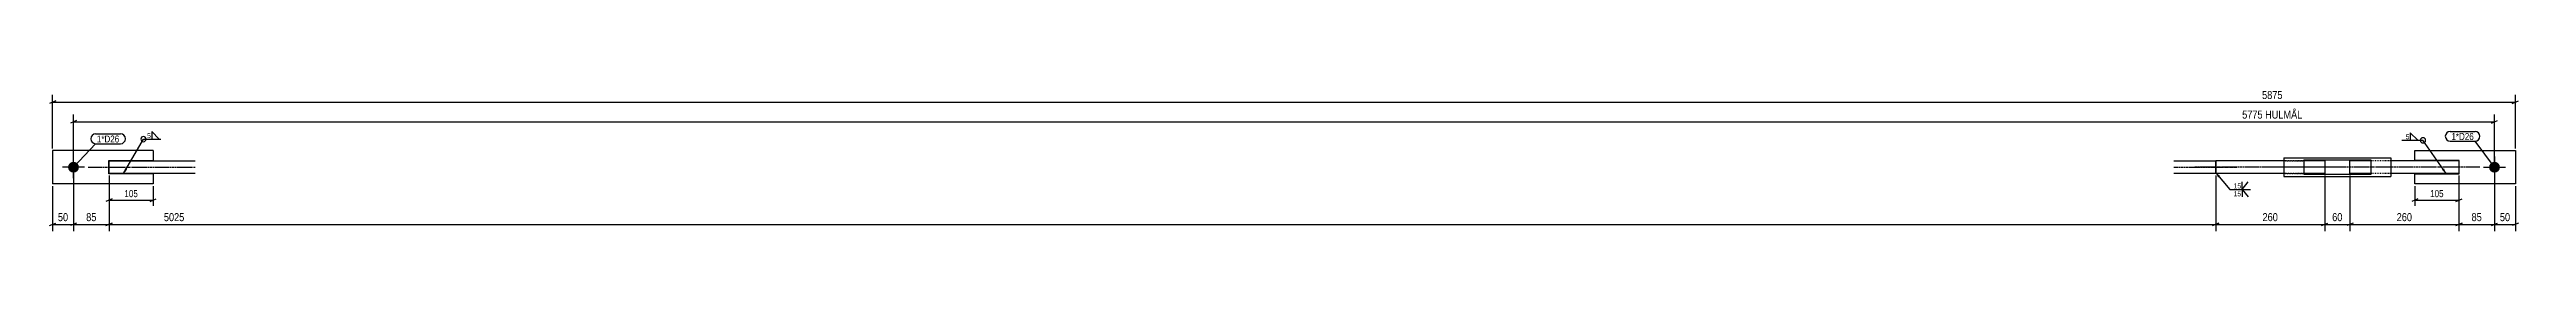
# Model space of a CAD drawing. Header units: millimetres. Extents: x 12 to 18066, y -28 to 352.
# Drawn here: x 12 to 5902, y 12 to 352 of the extents above; entities that cross this region are included whole.
import ezdxf

# ---------------------------------------------------------------- set-up
doc = ezdxf.new("R2010")
doc.units = ezdxf.units.MM
doc.linetypes.add('DXK_LINE_DOT2', pattern=[3.9198, 1.9599, -1.9599])
doc.linetypes.add('DXK_LINE_DOT3', pattern=[5.9187, 2.979, -0.9799, 0.9799, -0.9799])
for name, color, linetype in [('MÅLSÆTNING', 7, 'Continuous'), ('STÅL', 7, 'Continuous'), ('TEKST', 7, 'Continuous')]:
    doc.layers.add(name, color=color, linetype=linetype)
doc.styles.add('Arial Narrow', font='ARIALN.TTF', dxfattribs={"height": 0.2})

msp = doc.modelspace()

# ---------------------------------------------------------------- hatches: boundary and pattern name
at = {"layer": 'STÅL', "linetype": 'Continuous'}
for points in [[(69.5, 151.7, -1), (69.5, 177.7, -1)], [(5844.1, 177.7, -1), (5844.1, 151.7, -1)]]:
    msp.add_hatch(color=96, dxfattribs=at).paths.add_polyline_path(points)
at = {"layer": 'TEKST', "linetype": 'Continuous'}
for points in [[(197.9, 159), (189, 149.7), (192.5, 162.1)], [(5184.8, 140.1), (5179.1, 151.7), (5189.5, 144.1)], [(5723.9, 161.7), (5728.4, 149.7), (5718.7, 158.2)]]:
    msp.add_hatch(color=3, dxfattribs=at).paths.add_polyline_path(points)

# ---------------------------------------------------------------- linework, layer by layer
at = {"layer": 'MÅLSÆTNING', "color": 7, "linetype": 'Continuous'}
for p, q in [((27, 323.3), (12, 317.3)), ((19.5, 209.7), (19.5, 338)), ((5886.6, 317.3), (5901.6, 323.3)), ((5894.1, 209.7), (5894.1, 338)), ((77, 276.3), (62, 270.3)), ((69.5, 169.7), (69.5, 291.1)), ((69.5, 273.3), (5844.1, 273.3)), ((5836.6, 270.3), (5851.6, 276.3)), ((5844.1, 169.7), (5844.1, 291.1)), ((19.5, 119.7), (19.5, 12)), ((69.5, 159.7), (69.5, 12)), ((154.5, 144.7), (154.5, 12)), ((5179.1, 144.7), (5179.1, 12)), ((5179.1, 144.7), (5179.1, 12)), ((5439.1, 144.7), (5439.1, 12)), ((5439.1, 144.7), (5439.1, 12)), ((5499.1, 144.7), (5499.1, 12)), ((5499.1, 144.7), (5499.1, 12)), ((5759.1, 144.7), (5759.1, 12)), ((5759.1, 144.7), (5759.1, 12)), ((5844.1, 159.7), (5844.1, 12)), ((5894.1, 119.7), (5894.1, 12)), ((12, 25), (27, 31)), ((77, 31), (62, 25)), ((69.5, 28), (154.5, 28)), ((147, 25), (162, 31)), ((5186.6, 31), (5171.6, 25)), ((5171.6, 25), (5186.6, 31)), ((5179.1, 28), (5439.1, 28)), ((5431.6, 25), (5446.6, 31)), ((5431.6, 25), (5446.6, 31)), ((5439.1, 28), (5499.1, 28)), ((5506.6, 31), (5491.6, 25)), ((5506.6, 31), (5491.6, 25)), ((5499.1, 28), (5759.1, 28)), ((5751.6, 25), (5766.6, 31)), ((5766.6, 31), (5751.6, 25)), ((5836.6, 25), (5851.6, 31)), ((5844.1, 28), (5894.1, 28)), ((5901.6, 31), (5886.6, 25))]:
    msp.add_line(p, q, dxfattribs=at)
at = {"layer": 'STÅL', "color": 2, "linetype": 'Continuous'}
for p, q in [((19.5, 204.7), (19.5, 124.7)), ((259.5, 204.7), (19.5, 204.7)), ((153.5, 148.7), (153.5, 180.7)), ((153.5, 180.7), (259.5, 180.7)), ((154.5, 179.7), (359.5, 179.7)), ((154.5, 151.7), (154.5, 179.7)), ((259.5, 204.7), (259.5, 180.7)), ((5079.1, 179.7), (5179.1, 179.7)), ((5341.6, 179.7), (5179.1, 179.7)), ((5179.1, 149.7), (5179.1, 179.7)), ((5179.1, 179.7), (5179.1, 177.7)), ((5179.1, 177.7), (5179.1, 149.7)), ((5341.6, 187.2), (5596.6, 187.2)), ((5341.6, 187.2), (5341.6, 142.2)), ((5389.1, 182.2), (5389.1, 147.2)), ((5389.1, 182.2), (5549.1, 182.2)), ((5439.1, 179.7), (5389.1, 179.7)), ((5439.1, 179.7), (5439.1, 157.2)), ((5549.1, 179.7), (5499.1, 179.7)), ((5499.1, 149.7), (5499.1, 179.7)), ((5549.1, 182.2), (5549.1, 147.2)), ((5596.6, 187.2), (5596.6, 142.2)), ((5759.1, 179.7), (5596.6, 179.7)), ((5654.1, 180.7), (5654.1, 204.7)), ((5654.1, 204.7), (5894.1, 204.7)), ((5760.1, 180.7), (5654.1, 180.7)), ((5759.1, 179.7), (5759.1, 149.7)), ((5760.1, 148.7), (5760.1, 180.7)), ((5894.1, 204.7), (5894.1, 124.7)), ((259.5, 124.7), (19.5, 124.7)), ((259.5, 148.7), (153.5, 148.7)), ((154.5, 149.7), (154.5, 151.7)), ((359.5, 149.7), (154.5, 149.7)), ((259.5, 148.7), (259.5, 124.7)), ((5179.1, 149.7), (5079.1, 149.7)), ((5341.6, 149.7), (5179.1, 149.7)), ((5341.6, 142.2), (5596.6, 142.2)), ((5439.1, 149.7), (5389.1, 149.7)), ((5549.1, 147.2), (5389.1, 147.2)), ((5439.1, 157.2), (5439.1, 149.7)), ((5549.1, 149.7), (5499.1, 149.7)), ((5759.1, 149.7), (5596.6, 149.7)), ((5654.1, 124.7), (5654.1, 148.7)), ((5654.1, 148.7), (5760.1, 148.7)), ((5894.1, 124.7), (5654.1, 124.7))]:
    msp.add_line(p, q, dxfattribs=at)
at = {"layer": 'STÅL', "color": 96, "linetype": 'Continuous'}
for p, q in [((69.5, 138.7), (69.5, 190.7)), ((5844.1, 190.7), (5844.1, 138.7)), ((95.5, 164.7), (43.5, 164.7)), ((5818.1, 164.7), (5870.1, 164.7))]:
    msp.add_line(p, q, dxfattribs=at)
at = {"layer": 'STÅL', "color": 7, "linetype": 'DXK_LINE_DOT2'}
for p, q in [((5389.1, 179.7), (5341.6, 179.7)), ((5341.6, 179.7), (5389.1, 179.7)), ((5596.6, 179.7), (5549.1, 179.7)), ((5389.1, 149.7), (5341.6, 149.7)), ((5341.6, 149.7), (5389.1, 149.7)), ((5596.6, 149.7), (5549.1, 149.7))]:
    msp.add_line(p, q, dxfattribs=at)
at = {"layer": 'STÅL', "color": 7, "linetype": 'DXK_LINE_DOT3'}
for p, q in [((104.5, 164.7), (359.5, 164.7)), ((5079.1, 164.7), (5229.1, 164.7)), ((5489.1, 164.7), (5129.1, 164.7)), ((5449.1, 164.7), (5291.6, 164.7)), ((5809.1, 164.7), (5449.1, 164.7))]:
    msp.add_line(p, q, dxfattribs=at)
at = {"layer": 'TEKST', "color": 3, "linetype": 'Continuous'}
msp.add_line((5728.4, 149.7), (5673.5, 229.1), dxfattribs=at)
msp.add_arc((5673.5, 229.1), 6.25, 270, 90, dxfattribs=at)

# ---------------------------------------------------------------- next in the draw order: wipeouts: each hides what was drawn before it
at = {"color": 0}
for points, layer in [([(5390, 277.1), (5390, 305.1), (5238.2, 305.1), (5238.2, 277.1)], 'MÅLSÆTNING'), ([(128.2, 31.8), (128.2, 59.8), (95.8, 59.8), (95.8, 31.8)], 'MÅLSÆTNING'), ([(5331.4, 31.8), (5331.4, 59.8), (5286.8, 59.8), (5286.8, 31.8)], 'MÅLSÆTNING'), ([(5485.3, 31.8), (5485.3, 59.8), (5452.9, 59.8), (5452.9, 31.8)], 'MÅLSÆTNING'), ([(5651.4, 31.8), (5651.4, 59.8), (5606.8, 59.8), (5606.8, 31.8)], 'MÅLSÆTNING'), ([(5885.3, 31.8), (5885.3, 59.8), (5852.9, 59.8), (5852.9, 31.8)], 'MÅLSÆTNING'), ([(253.6, 233.5), (253.6, 248), (244, 248), (244, 233.5)], 'TEKST'), ([(5640.7, 230.6), (5640.7, 245.1), (5631.1, 245.1), (5631.1, 230.6)], 'TEKST'), ([(5794.7, 229.9), (5794.7, 247.4), (5741.4, 247.4), (5741.4, 229.9)], 'TEKST'), ([(5237.9, 113.1), (5237.9, 127.6), (5220.7, 127.6), (5220.7, 113.1)], 'TEKST')]:
    msp.add_wipeout(points, dxfattribs=at).dxf.layer = layer

# ---------------------------------------------------------------- next in the draw order: linework, layer by layer
at = {"layer": 'MÅLSÆTNING', "color": 7, "linetype": 'Continuous'}
for p, q in [((19.5, 320.3), (5894.1, 320.3)), ((69.5, 159.7), (69.5, 12)), ((154.5, 144.7), (154.5, 12)), ((154.5, 144.7), (154.5, 72)), ((5654.1, 119.7), (5654.1, 72)), ((5844.1, 159.7), (5844.1, 12)), ((162, 89), (147, 83)), ((5661.6, 89), (5646.6, 83)), ((19.5, 28), (69.5, 28)), ((77, 31), (62, 25)), ((162, 31), (147, 25)), ((154.5, 28), (5179.1, 28)), ((5759.1, 28), (5844.1, 28)), ((5836.6, 25), (5851.6, 31))]:
    msp.add_line(p, q, dxfattribs=at)
at = {"layer": 'TEKST', "color": 3, "linetype": 'Continuous'}
for p, q in [((274, 232), (256.2, 249.9)), ((256.2, 249.9), (256.2, 232)), ((5661.2, 229.1), (5643.3, 246.9)), ((5643.3, 246.9), (5643.3, 229.1)), ((189, 149.7), (236.3, 232)), ((236.3, 232), (277.6, 232)), ((256.2, 232), (274, 232)), ((5623.4, 229.1), (5673.5, 229.1)), ((5643.3, 229.1), (5661.2, 229.1)), ((5242.3, 111.6), (5256.5, 129.4)), ((5242.3, 111.6), (5242.3, 129.4))]:
    msp.add_line(p, q, dxfattribs=at)
for centre, start, end in [((236.3, 232), 90, 270), ((236.3, 232), 270, 90), ((5673.5, 229.1), 90, 270)]:
    msp.add_arc(centre, 6.25, start, end, dxfattribs=at)

# ---------------------------------------------------------------- next in the draw order: texts
at = {"layer": 'MÅLSÆTNING', "color": 3, "style": 'Arial Narrow'}
for s, height, p in [('5775 HULMÅL', 19.089, (5242.2, 281.1)), ('85', 19.09, (99.8, 35.8)), ('260', 19.09, (5290.8, 35.8)), ('60', 19.09, (5456.9, 35.8)), ('260', 19.09, (5610.8, 35.8)), ('50', 19.09, (5856.9, 35.8))]:
    msp.add_text(s, height=height, dxfattribs=at).set_placement(p)
at = {"layer": 'TEKST', "color": 3, "style": 'Arial Narrow'}
for p in [(245, 234.5), (5632.1, 231.6)]:
    msp.add_text('5', height=11.9, dxfattribs=at).set_placement(p)

# ---------------------------------------------------------------- next in the draw order: wipeouts: each hides what was drawn before it
at = {"color": 0}
msp.add_wipeout([(5794.7, 229.9), (5794.7, 247.4), (5741.4, 247.4), (5741.4, 229.9)], dxfattribs=at).dxf.layer = 'TEKST'

# ---------------------------------------------------------------- next in the draw order: linework, layer by layer
at = {"layer": 'TEKST', "color": 7, "linetype": 'Continuous'}
for p, q in [((5738.4, 250.4), (5797.7, 250.4)), ((5738.4, 226.9), (5797.7, 226.9)), ((5844.1, 164.7), (5797.7, 226.9))]:
    msp.add_line(p, q, dxfattribs=at)
for centre, start, end in [((5738.4, 238.7), 90, 270), ((5797.7, 238.7), 270, 90)]:
    msp.add_arc(centre, 11.7, start, end, dxfattribs=at)

# ---------------------------------------------------------------- next in the draw order: texts
at = {"layer": 'TEKST', "color": 3, "style": 'Arial Narrow'}
msp.add_text('1*D26', height=16.7, dxfattribs=at).set_placement((5741.4, 229.9))

# ---------------------------------------------------------------- next in the draw order: wipeouts: each hides what was drawn before it
at = {"color": 0}
for points, layer in [([(5342.5, 324), (5342.5, 352), (5285.7, 352), (5285.7, 324)], 'MÅLSÆTNING'), ([(60.7, 31.8), (60.7, 59.8), (28.3, 59.8), (28.3, 31.8)], 'MÅLSÆTNING'), ([(337.9, 31.8), (337.9, 59.8), (281.1, 59.8), (281.1, 31.8)], 'MÅLSÆTNING'), ([(5817.8, 31.8), (5817.8, 59.8), (5785.4, 59.8), (5785.4, 31.8)], 'MÅLSÆTNING'), ([(178.6, 223.9), (178.6, 241.4), (125.3, 241.4), (125.3, 223.9)], 'TEKST')]:
    msp.add_wipeout(points, dxfattribs=at).dxf.layer = layer
at = {"color": 0, "linetype": 'Continuous'}
msp.add_wipeout([(5237.9, 94.3), (5237.9, 108.8), (5220.7, 108.8), (5220.7, 94.3)], dxfattribs=at).dxf.layer = 'TEKST'

# ---------------------------------------------------------------- next in the draw order: linework, layer by layer
at = {"layer": 'MÅLSÆTNING', "color": 7, "linetype": 'Continuous'}
for p, q in [((259.5, 119.7), (259.5, 72)), ((5759.1, 144.7), (5759.1, 72)), ((154.5, 86), (259.5, 86)), ((252, 83), (267, 89)), ((5654.1, 86), (5759.1, 86)), ((5751.6, 83), (5766.6, 89))]:
    msp.add_line(p, q, dxfattribs=at)
at = {"layer": 'TEKST', "color": 3, "linetype": 'Continuous'}
for p, q in [((5179.1, 151.7), (5212.9, 111.6)), ((5212.9, 111.6), (5261.9, 111.6)), ((5242.3, 111.6), (5256.5, 93.7)), ((5242.3, 111.6), (5242.3, 93.7))]:
    msp.add_line(p, q, dxfattribs=at)

# ---------------------------------------------------------------- next in the draw order: texts
at = {"layer": 'MÅLSÆTNING', "color": 3, "style": 'Arial Narrow'}
for s, p in [('5875', (5289.7, 328)), ('50', (32.3, 35.8)), ('5025', (285.1, 35.8)), ('85', (5789.4, 35.8))]:
    msp.add_text(s, height=19.09, dxfattribs=at).set_placement(p)
at = {"layer": 'TEKST', "color": 3, "style": 'Arial Narrow'}
msp.add_text('15', height=11.93, dxfattribs=at).set_placement((5221.7, 114.1))
at = {"layer": 'TEKST', "color": 3, "linetype": 'Continuous', "style": 'Arial Narrow'}
msp.add_text('15', height=11.93, dxfattribs=at).set_placement((5221.7, 95.3))

# ---------------------------------------------------------------- next in the draw order: wipeouts: each hides what was drawn before it
at = {"color": 0}
msp.add_wipeout([(178.6, 223.9), (178.6, 241.4), (125.3, 241.4), (125.3, 223.9)], dxfattribs=at).dxf.layer = 'TEKST'

# ---------------------------------------------------------------- next in the draw order: linework, layer by layer
at = {"layer": 'TEKST', "color": 7, "linetype": 'Continuous'}
for p, q in [((122.3, 244.4), (181.6, 244.4)), ((69.5, 164.7), (122.3, 220.9)), ((122.3, 220.9), (181.6, 220.9))]:
    msp.add_line(p, q, dxfattribs=at)
for centre, radius, start, end in [((122.3, 232.7), 11.7, 90, 270), ((181.6, 232.7), 11.8, 270, 90)]:
    msp.add_arc(centre, radius, start, end, dxfattribs=at)

# ---------------------------------------------------------------- next in the draw order: texts
at = {"layer": 'TEKST', "color": 3, "style": 'Arial Narrow'}
msp.add_text('1*D26', height=16.7, dxfattribs=at).set_placement((125.3, 223.9))

# ---------------------------------------------------------------- next in the draw order: wipeouts: each hides what was drawn before it
at = {"color": 0}
for points in [[(226.5, 89.7), (226.5, 114.2), (187.5, 114.2), (187.5, 89.7)], [(5726.1, 89.7), (5726.1, 114.2), (5687.1, 114.2), (5687.1, 89.7)]]:
    msp.add_wipeout(points, dxfattribs=at).dxf.layer = 'MÅLSÆTNING'

# ---------------------------------------------------------------- next in the draw order: texts
at = {"layer": 'MÅLSÆTNING', "color": 3, "style": 'Arial Narrow'}
for p in [(191, 93.2), (5690.6, 93.2)]:
    msp.add_text('105', height=16.7, dxfattribs=at).set_placement(p)

doc.saveas('drawing.dxf')
